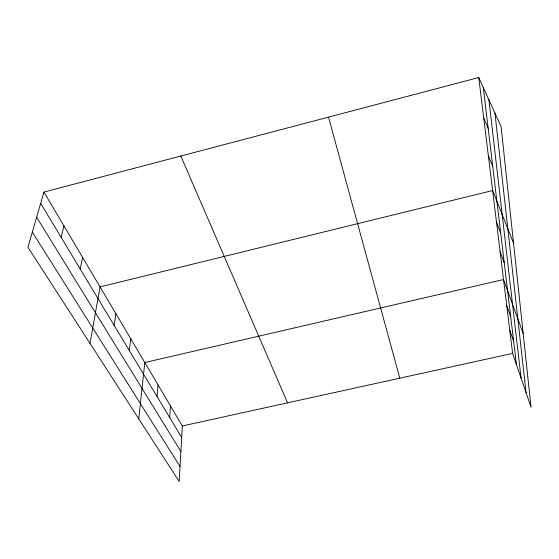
<?xml version="1.0" encoding="UTF-8"?>
<svg xmlns="http://www.w3.org/2000/svg" width="559" height="559" viewBox="0 0 559 559"><rect width="100%" height="100%" fill="white"/><g stroke="black" fill="none" stroke-linecap="round" stroke-linejoin="round"><path stroke-width="0.84" d="M43.93 192.086L182.346 425.965L179.166 481.453L27.95 247.295L43.93 192.086L478.756 77.547L501.102 126.662L531.05 407.245L512.603 353.4L478.756 77.547M169.684 417.566L170.523 405.995M156.995 396.499L158.029 384.878M138.758 418.887L144.802 362.532L503.54 279.528L523.168 333.374M129.29 350.5L130.785 338.845M114.127 325.324L115.895 313.676M89.999 343.38L100.047 286.9L492.619 190.535L513.539 243.165M80.203 268.998L82.62 257.454M61.148 237.358L63.957 225.927M182.346 425.965L512.603 353.4M32.331 232.167L180.026 466.479M36.649 217.241L180.878 451.532M40.667 203.357L181.682 437.487M483.731 118.061L488.182 128.374M180.837 156.024L287.571 402.843M488.335 155.619L492.703 166.198M496.504 222.161L500.703 233.082M500.13 251.76L504.253 262.786M506.74 305.633L510.709 316.764M509.759 330.208L513.651 341.36M328.517 117.124L399.79 378.184M483.297 87.525L516.425 364.545M488.908 99.851L521.086 378.163M494.953 113.142L526.061 392.677"/></g></svg>
